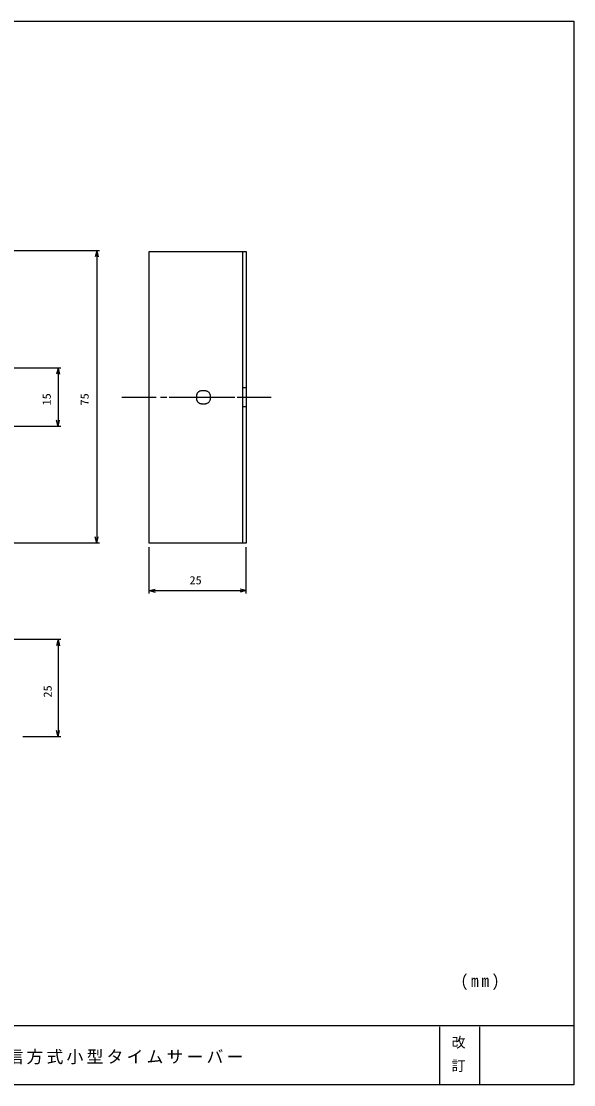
# Model space of a CAD drawing. Units: millimetres on the paper. Extents: x -142 to 142, y -98 to 91.
# Drawn here: x 43.2 to 141.8, y -98.3 to 91.4 of the extents above; entities that cross this region are included whole.
import ezdxf
from ezdxf.enums import TextEntityAlignment as Align

# ---------------------------------------------------------------- set-up
doc = ezdxf.new("R2010")
doc.units = ezdxf.units.MM
doc.layers.add('0-0_0', color=4, linetype='Continuous')
doc.styles.add('ＭＳ ゴシック', font='')
doc.styles.get('ＭＳ ゴシック').set_extended_font_data('MS Gothic')

msp = doc.modelspace()

# ---------------------------------------------------------------- linework, layer by layer
at = {"layer": '0-0_0'}
for p, q in [((57.154, 50.484), (38.013, 50.484)), ((56.676, 50.484), (56.403, 49.393)), ((56.676, 50.484), (56.676, -1.563)), ((56.676, 50.484), (56.946, 49.393)), ((82.658, 50.327), (82.658, -1.718)), ((50.259, 29.534), (40.389, 29.534)), ((49.781, 29.534), (49.509, 28.445)), ((49.781, 29.534), (49.781, 19.245)), ((49.781, 29.534), (50.052, 28.445)), ((82.658, 26.07), (83.351, 26.07)), ((61.138, 24.336), (67.25, 24.336)), ((68.032, 24.336), (69.205, 24.336)), ((69.596, 24.336), (81.328, 24.336)), ((81.719, 24.336), (87.831, 24.336)), ((83.351, 22.604), (82.658, 22.604)), ((50.259, 19.138), (40.389, 19.138)), ((49.781, 19.154), (49.509, 20.242)), ((49.781, 19.154), (50.052, 20.242)), ((57.154, -1.655), (38.013, -1.655)), ((56.676, -1.655), (56.403, -0.563)), ((56.676, -1.655), (56.946, -0.563)), ((66.024, -10.667), (66.024, -2.379)), ((83.351, -10.667), (83.351, -2.379)), ((66.024, -10.135), (67.114, -9.864)), ((66.024, -10.135), (83.351, -10.135)), ((66.024, -10.135), (67.114, -10.408)), ((83.351, -10.134), (82.261, -9.863)), ((83.351, -10.134), (82.261, -10.405)), ((50.259, -18.885), (30.802, -18.885)), ((49.781, -18.885), (49.509, -19.976)), ((49.781, -18.885), (49.781, -36.119)), ((49.781, -18.885), (50.052, -19.976)), ((49.781, -36.211), (49.509, -35.12)), ((49.781, -36.211), (50.052, -35.12)), ((50.259, -36.211), (43.474, -36.211)), ((141.803, -87.795), (-141.803, -87.791)), ((117.874, -87.959), (117.874, -98.28)), ((124.987, -87.959), (124.987, -98.28))]:
    msp.add_line(p, q, dxfattribs=at)
for points in [[(-141.803, 91.405), (141.803, 91.405), (141.803, -98.28), (-141.803, -98.28)], [(83.351, -1.655), (66.024, -1.655), (66.024, 50.327), (83.351, 50.327)]]:
    msp.add_lwpolyline(points, close=True, dxfattribs=at)
for points in [[(74.54, 23.896), (74.529, 23.968), (74.522, 24.04), (74.517, 24.114), (74.515, 24.187), (74.514, 24.262), (74.514, 24.336), (74.514, 24.41), (74.515, 24.485), (74.517, 24.558), (74.522, 24.632), (74.529, 24.704), (74.54, 24.776), (74.556, 24.847), (74.577, 24.916), (74.604, 24.984), (74.638, 25.051), (74.677, 25.115), (74.722, 25.177), (74.772, 25.235), (74.827, 25.29), (74.885, 25.34), (74.947, 25.385), (75.011, 25.425), (75.078, 25.458), (75.146, 25.485), (75.215, 25.506), (75.286, 25.522), (75.358, 25.533), (75.431, 25.541), (75.504, 25.545), (75.578, 25.548), (75.652, 25.549), (75.727, 25.549), (75.801, 25.549), (75.876, 25.547), (75.951, 25.544), (76.027, 25.537), (76.103, 25.525), (76.181, 25.509)], [(76.181, 25.509), (76.259, 25.485), (76.339, 25.453), (76.421, 25.413), (76.504, 25.362), (76.586, 25.299), (76.665, 25.222), (76.738, 25.128), (76.804, 25.016), (76.859, 24.883), (76.902, 24.726), (76.929, 24.545), (76.939, 24.336)], [(76.939, 24.336), (76.929, 24.127), (76.902, 23.946), (76.859, 23.789), (76.804, 23.656), (76.738, 23.544), (76.665, 23.45), (76.586, 23.372), (76.504, 23.31), (76.421, 23.259), (76.339, 23.218), (76.259, 23.187), (76.181, 23.163), (76.103, 23.146), (76.027, 23.135), (75.951, 23.128), (75.876, 23.125), (75.801, 23.123), (75.727, 23.123), (75.652, 23.123), (75.578, 23.124), (75.504, 23.126), (75.431, 23.131), (75.358, 23.139), (75.286, 23.15), (75.215, 23.166), (75.146, 23.187), (75.078, 23.214), (75.011, 23.247), (74.947, 23.287), (74.885, 23.332), (74.827, 23.382), (74.772, 23.436), (74.722, 23.495), (74.677, 23.557), (74.638, 23.621), (74.604, 23.687), (74.577, 23.756), (74.556, 23.825), (74.54, 23.896)]]:
    msp.add_lwpolyline(points, dxfattribs=at)

# ---------------------------------------------------------------- texts
at = {"layer": '0-0_0', "style": 'ＭＳ ゴシック', "width": 1.1}
for s, p in [('15', (48.912, 22.869)), ('75', (55.666, 22.869)), ('25', (49.082, -29.224))]:
    msp.add_text(s, height=1.466, rotation=90, dxfattribs=at).set_placement(p, align=Align.BOTTOM_LEFT)
msp.add_text('25', height=1.466, dxfattribs=at).set_placement((73.22, -9.468), align=Align.BOTTOM_LEFT)
at = {"layer": '0-0_0', "style": 'ＭＳ ゴシック'}
for s, p in [('改', (119.998, -92.185)), ('訂', (119.998, -96.351))]:
    msp.add_text(s, height=1.833, dxfattribs=at).set_placement(p, align=Align.BOTTOM_LEFT)
at = {"layer": '0-0_0', "char_height": 2.199, "attachment_point": 7, "style": 'ＭＳ ゴシック'}
for s, insert in [('\\T1.38;\\W0.9;(mm)', (121.616, -81.414)), ('\\T1.19;GPS受信方式小型タイムサーバー\\~', (31.666, -94.637))]:
    msp.add_mtext(s, dxfattribs=dict(at, insert=insert))

doc.saveas('drawing.dxf')
